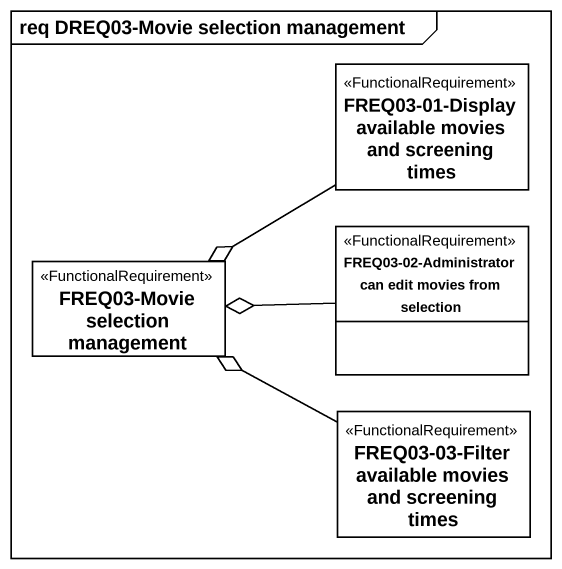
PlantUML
@startuml
mainframe req DREQ03-Movie selection management
hide circle
hide empty members
class "FREQ03-01-Display available movies and screening times" as FREQ03_01_Display_available <<FunctionalRequirement>>
class "FREQ03-Movie selection management" as FREQ03_Movie_selection <<FunctionalRequirement>>
class "FREQ03-02-Administrator can edit movies from selection" as FREQ03_02_Administrator_can <<FunctionalRequirement>>
class "FREQ03-03-Filter available movies and screening times" as FREQ03_03_Filter_available <<FunctionalRequirement>>
FREQ03_01_Display_available -left-o FREQ03_Movie_selection
FREQ03_02_Administrator_can -left-o FREQ03_Movie_selection
FREQ03_03_Filter_available -left-o FREQ03_Movie_selection
@enduml
